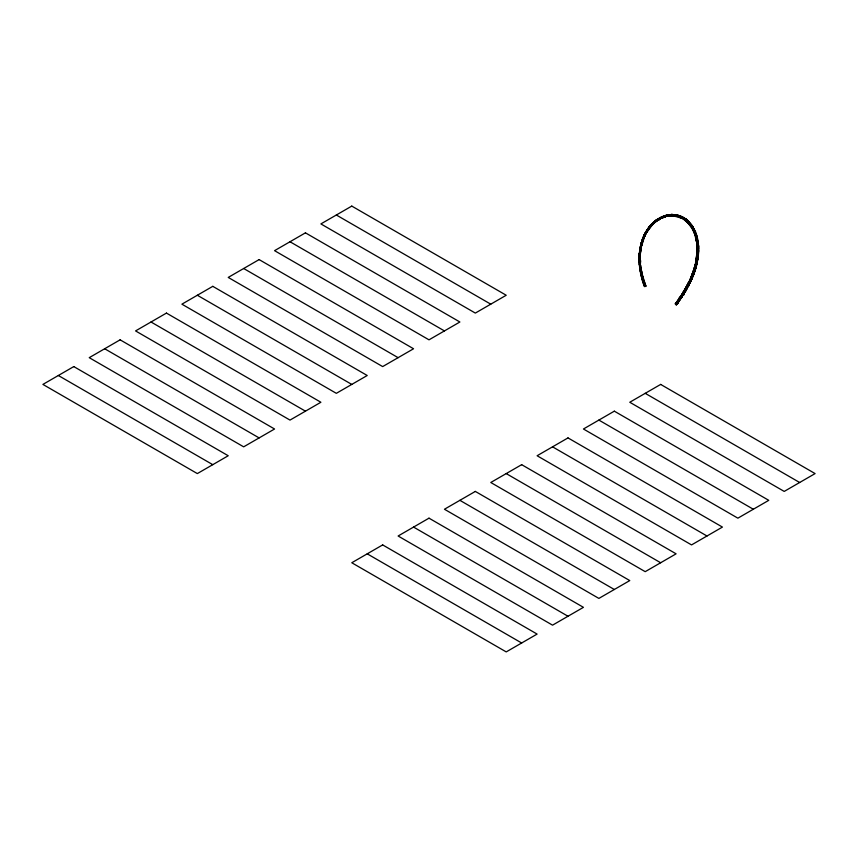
<?xml version="1.0" encoding="UTF-8"?>
<svg xmlns="http://www.w3.org/2000/svg" width="858" height="858" viewBox="0 0 858 858"><rect width="100%" height="100%" fill="white"/><g stroke="black" fill="none" stroke-linecap="round" stroke-linejoin="round"><path stroke-width="1.29" d="M639.671 259.706L640.722 247.276M640.218 258.612L640.336 254.3M697.543 249.045L696.835 240.251M697.715 253.839L697.64 243.951L695.237 233.312A35.757 28.078 -81.1 0 0 694.519 231.317L693.436 228.947M697.854 251.566L697.886 248.445A40.573 29.054 -84.7 0 1 697.962 249.571M697.683 250.718C699.806 251.072 699.088 243.887 697.597 243.865C697.769 247.394 696.878 254.279 697.511 257.561M697.897 250.708L697.908 248.445M697.822 256.874C699.302 245.774 697.447 233.869 690.593 224.817M697.543 249.228L695.506 264.629L696.739 264.8L697.329 262.162L695.838 261.787L694.487 267.342M639.703 260.821L639.682 257.196M698.626 251.877L697.994 255.287L698.165 246.836L697.104 238.899M641.816 244.262L641.205 247.211L644.862 235.639L644.572 236.422M639.671 257.475L639.703 256.36L639.982 257.421M649.828 227.456L655.641 221.718L661.046 218.232L667.095 216.087L674.924 215.594L674.946 214.736L669.851 214.704L664.8 215.776L655.759 220.399M698.24 250.858L697.104 250.686L697.05 251.812M639.896 249.839L640.443 246.225M639.296 264.017C638.062 253.335 641.441 238.792 645.677 232.121M640.518 252.027C640.551 250.053 642.503 242.342 640.465 246.128M688.985 223.917L683.086 218.833L674.206 215.776L674.152 214.897L677.584 215.197M691.591 279.601C688.18 283.043 692.449 274.142 693.146 271.643M694.304 268.919L690.615 278.625M691.934 278.421L691.698 279.365M698.626 251.78L697.286 237.269L692.835 226.63M692.363 227.134L685.188 219.519L679.482 216.613L674.056 215.755L674.131 214.897L675.042 215.015M690.068 279.472C691.484 276.33 688.953 282.421 690.583 278.7M698.659 250.729L697.104 250.708L697.082 247.533M640.347 268.05C637.719 252.177 640.529 251.973 641.773 241.291M639.382 256.317L639.36 258.462M639.982 257.518L639.961 259.738M639.478 254.172C639.017 264.189 640.647 252.456 640.862 248.638M641.28 246.471L640.529 250.718M640.004 256.681L640.518 250.804M639.714 256.081L640.089 251.373M697.865 251.566L697.597 255.255L698.38 255.341L697.146 262.988M698.573 253.013C697.061 254.365 700.342 249.839 697.104 250.718L695.624 264.178L690.669 278.539L691.87 278.979L693.21 275.761M697.05 251.909L696.921 254.054M639.746 255.255L639.778 254.697M698.262 253.024L698.487 253.989M639.489 253.989C639.596 252.166 640.754 255.362 640.057 255.941C638.395 256.392 638.802 252.756 640.315 253.432M640.336 254.215L640.508 252.113M639.403 253.485C640.872 243.865 644.701 230.48 653.582 222.855A39.994 33.387 88.2 0 1 655.051 221.45A39.254 32.561 89.7 0 1 656.66 220.238A38.567 31.8 -88.9 0 1 658.311 219.144A37.934 31.113 -87.6 0 1 660.016 218.168A37.355 30.491 -86.3 0 1 661.765 217.321A36.787 29.955 -85.5 0 1 663.545 216.538M697.704 252.96L696.986 253.035L698.273 253.024M674.131 215.755C676.597 218.05 679.944 214.586 677.681 216.452L680.212 216.881L685.081 219.434C684.266 217.085 680.437 216.055 677.734 215.24M680.297 216.248L680.212 216.881L677.648 216.452L678.592 215.465L680.33 216.034L675.192 215.047M696.9 254.247L696.385 258.601M697.275 257.947L697.79 252.981L697.597 255.255L696.825 255.083L697.49 255.255M698.455 254.376L698.251 256.381M639.521 253.721C642.031 254.054 638.266 250.053 640.561 251.576M639.864 253.582L642.041 241.945M698.358 255.427L697.425 255.212L698.283 255.309M697.608 255.244L697.436 256.66M697.543 255.813L697.479 256.381M682.357 293.822L689.124 281.521M698.101 255.298L697.136 261.433M694.272 269.004L690.636 278.164L691.88 278.582L684.813 292.256L693.521 274.41L696.063 266.345L697.811 256.971M688.877 282.314C683.558 289.661 689.21 289.478 689.65 281.917M698.24 256.478C698.584 261.69 695.366 257.84 697.34 262.13L695.827 261.819L696.374 258.687M640.079 251.383L640.186 250.547M688.298 283.226L688.985 281.821L690.111 282.743L689.049 281.671L689.929 282.454M689.049 281.692L690.132 282.711M689.199 281.37L689.993 279.633M697.447 256.66L696.514 262.248M678.592 215.465L678.474 216.302L672.651 215.444L666.73 216.13M679.386 217.02L680.351 216.044L683.719 217.642L682.657 218.576L677.756 215.605M697.329 257.507L696.835 260.585M697.104 263.17C695.409 267.632 696.246 257.143 696.932 257.486M640.84 249.399L639.993 249.292M696.664 257.872L698.037 258.065L696.75 257.893M640.293 249.732L640.379 249.185M643.221 239.682L641.548 245.56M640.272 247.04C641.033 247.394 640.669 247.093 641.173 243.404M641.484 242.256L640.862 244.659M696.224 259.609L697.157 259.824M694.626 269.53L697.05 259.47M697.736 259.985L697.125 259.738M640.518 248.37L640.658 247.554M640.872 248.541L641.194 246.997M681.22 216.902C682.786 217.685 684.48 217.718 685.842 219.026C688.62 219.734 697.693 234.288 692.599 227.67A34.888 27.788 -79.4 0 0 691.527 225.933A34.631 27.66 -79 0 0 690.336 224.335A34.417 27.553 -78.5 0 0 689.06 222.855A34.256 27.456 -78.2 0 0 687.698 221.471A34.127 27.381 -77.9 0 0 686.261 220.227A34.095 27.349 -78.1 0 0 684.759 219.101L679.515 216.184L681.123 216.87L681.048 217.728L682.121 216.806L681.048 217.728L682.046 216.763L681.198 216.902L688.041 221.804M696.986 259.749L696.642 261.701M697.093 261.615L696.707 263.535M680.351 216.044L679.354 217.01M696.803 260.864L696.696 261.422M641.355 246.45L641.462 245.678M696.524 262.248C696.589 265.755 695.624 269.605 694.058 273.563M690.111 282.464C689.8 285.006 686.539 284.684 688.995 281.81L689.778 281.821L691.162 278.796M689.221 284.524L688.116 283.59L682.764 293.168L675.385 303.861L676.211 304.847L676.812 304.493L676.007 303.496L677.262 301.641M696.664 263.717L695.613 267.943M696.095 264.178L694.798 269.004M641.859 244.08L642.449 242.063M695.484 264.714L695.935 264.478M641.366 244.326L642.631 240.122M695.441 264.897L694.98 266.613M641.194 243.318C641.913 240.69 642.985 245.656 640.851 244.573M695.634 266.066L689.553 282.271L690.304 280.673M693.21 271.471L694.841 266.087C697.104 268.093 697.157 262.677 695.634 264.167M696.278 266.581L694.894 266.152L695.441 264.511M641.409 242.514L642.202 243.007L641.441 242.428M694.937 266.795L694.412 268.565L695.677 268.726L696.278 266.591L694.83 266.119L696.278 266.591M646.911 231.928C645.409 234.888 642.76 236.958 641.805 241.195M644.047 237.505C643.071 240.68 641.752 240.026 642.663 241.377M642.277 242.675C639.907 243.64 643.875 239.339 642.342 240.991M694.465 267.428C694.326 269.23 696.546 269.702 694.261 272.297M695.559 268.125L694.969 270.141M643.071 240.176C644.798 235.982 640.036 242.321 642.91 240.615M642.824 240.873L642.041 240.487M695.195 267.675L694.122 271.096M694.208 268.297L695.656 268.747M688.32 286.175C686.99 284.577 688.052 287.398 689.049 284.835M687.086 285.725C689.746 285.993 685.896 286.54 688.309 283.43M687.977 284.084L689.328 284.116M684.201 219.551C687.215 215.712 687.333 224.528 684.384 218.972C687.633 219.852 680.19 218.769 683.719 217.642M683.74 217.653C683.032 219.863 681.713 216.548 684.448 218.769M641.805 242.728L642.449 240.637M694.358 268.747L695.516 268.543M694.937 270.227L694.326 272.125M694.637 269.53L692.76 274.903M694.819 270.838L693.629 270.602M694.208 272.469L693.543 274.324M642.621 240.122L642.899 239.35M642.889 239.35L647.136 230.652M690.754 281.413L690.154 282.657L694.272 272.973L693.06 272.64M693.993 273.734L693.285 275.6M643.972 235.639L642.685 238.588L643.672 238.567M643.082 238.846L643.886 236.829M686.765 287.709L686.357 286.958L687.451 287.795M692.867 274.657L691.151 278.796M693.511 275.01C690.701 273.294 694.883 276.137 692.234 274.378C695.141 275.086 690.626 278.314 692.374 276.501M687.387 287.88L686.132 287.473L686.4 286.99M692.363 276.49C689.864 276.212 693.875 276.308 691.998 278.26M692.181 276.383L691.258 278.56M643.543 238.846L644.508 236.572L644.09 237.43M686.85 219.798C684.073 222.426 691.14 220.946 685.971 219.916L684.459 218.779M689.017 221.772C687.751 220.442 684.309 220.956 686.979 219.905M687.998 221.793L687.076 221.879L688.341 221.096L687.097 221.9L692.331 228.786M644.465 236.669L643.511 236.583L645.666 232.336L646.439 232.775L652.756 224.324M644.937 233.676L644.948 235.607C646.814 230.77 646.406 232.84 644.283 236.947C643.103 237.065 644.026 235.306 643.597 236.476M643.65 236.325L643.822 235.832M689.757 280.169L691.055 280.469L690.819 281.263M644.079 235.253L643.704 236.229L644.519 236.594M644.798 235.929L644.24 234.974L644.004 235.564M644.122 235.167C645.377 233.891 644.991 234.481 644.283 234.985M644.83 235.853L645.012 235.317M681.284 297.694L685.692 290.841L684.491 290.272L685.435 291.27L686.657 289.189L685.403 288.706L684.298 290.605L685.403 291.28L687.258 288.052M644.916 235.693L644.637 234.255M689.682 280.641L688.953 282.164M689.628 282.121L678.732 300.418M686.325 287.13C683.933 289.725 688.202 289.586 685.306 288.899M645.13 235.071L649.152 228.346M687.537 286.218C688.427 282.647 692.159 279.869 689.821 280.019M689.124 221.89C690.561 222.383 687.655 222.962 688.888 223.219C690.079 224.26 691.773 224.796 690.24 223.101C688.448 223.069 688.802 222.147 689.489 223.337C690.711 224.86 691.72 224.099 692.738 226.48M688.009 284.009L689.199 284.545M644.98 233.601L645.28 233.044M686.615 287.902L688.674 284.062L684.995 290.712M685.928 289.125L686.615 287.902M685.574 291.023L684.555 290.165L681.874 294.444M686.454 289.489L685.242 289.039M686.539 289.393L687.526 287.569M645.731 232.046L646.085 231.424M646.6 232.271L646.128 233.119L645.388 232.69M645.388 232.668L648.24 228.325M649.184 228.496C647.94 230.416 644.787 232.668 647.168 229.687M685.231 290.326L684.877 290.905M681.67 297.329C683.805 292.825 679.053 296.074 680.147 298.187C681.713 299.067 680.287 297.865 682.925 295.388C678.86 293.586 684.877 296.857 683.762 294.026C680.973 294.862 684.684 289.468 684.405 292.964C682.754 297.029 682.571 294.165 681.177 295.699M683.172 292.492L683.59 291.752L684.577 292.642M679.944 298.638L684.995 290.712M647.093 231.628C648.262 230.373 645.313 230.319 647.232 231.403M682.207 295.206L684.062 292.256M682.668 293.286C684.663 294.712 681.81 293.2 683.847 293.897M683.547 291.817L684.491 292.857L683.365 292.138M647.318 231.252C646.396 228.711 652.627 222.898 655.705 220.56M682.282 293.951L681.917 294.541M683.161 292.439L684.18 293.286M647.125 230.652L650.546 225.997M689.092 224.035C692.803 225.171 688.599 222.619 690.197 225.439M680.877 295.967L680.533 296.482M647.264 230.437L648.144 229.107L646.986 230.877M690.24 225.504C692.674 227.316 691.162 224.346 691.226 226.92C691.88 229.258 694.369 226.308 691.902 228.003M691.784 226.244C693.092 224.635 689.188 226.802 691.784 226.244L690.057 224.099M681.831 296.889C680.619 297.404 680.909 294.938 681.606 297.233C681.359 300.461 678.528 296.525 680.63 297.758C681.638 298.134 678.828 296.696 678.699 299.163M680.051 297.447L681.091 298.219C678.914 302.799 676.436 300.257 680.126 297.351M648.198 229.794C656.928 218.565 643.597 233.215 651.254 225.933C650.439 225.536 650.654 225.15 651.201 224.699C652.606 223.305 649.056 225.751 650.836 226.255M646.803 230.459L649.699 226.426M647.168 231.306L647.972 230.041M647.211 229.612L648.187 228.389M678.775 299.045C682.174 301.308 676.758 297.629 680.222 299.539C678.71 300.418 677.327 306.714 675.396 303.85L676.587 302.177M676.211 304.847C678.539 303.035 678.26 301.029 678.528 299.753M681.595 297.233L680.576 296.407M679.836 298.799L676.415 303.732M678.978 301.351L678.399 299.914M678.657 301.823L677.852 302.574M678.614 300.568L677.766 301.801M677.294 303.807L677.841 303.003M676.887 304.397C674.152 303.174 680.222 298.37 678.839 301.222M676.715 303.303L677.23 302.563M677.445 302.263L676.973 301.63M676.512 303.593L676.919 303.003M675.396 303.85L676.007 303.496M678.077 302.37C675.686 301.383 679.032 300.847 677.992 302.37M648.369 227.938L649.388 227.424M648.745 227.445L652.016 223.831L652.638 224.442L651.705 225.246M649.935 227.316L649.506 227.874L648.862 227.316M648.852 227.295L649.313 226.909L649.549 227.853M694.294 229.172L692.867 229.772L693.264 230.598M693.393 228.871L693.307 227.381L692.32 227.434L691.88 227.971L694.508 233.558L696.385 240.68M649.753 226.351L650.525 225.418L651.254 225.954M650.75 226.33L651.64 225.311M650.536 226.008L652.101 224.281A40.637 34.213 86.4 0 1 652.809 223.509A40.573 33.998 87.4 0 1 653.549 222.833L661.786 217.374A36.83 29.933 -85.1 0 1 663.545 216.602A36.347 29.44 -83.9 0 1 665.347 216.023A35.939 29.054 -83.3 0 1 667.192 215.562A35.521 28.625 -81.9 0 1 669.015 215.272A35.199 28.335 -81.2 0 1 670.881 215.101A34.888 28.035 -80.3 0 1 672.693 215.111A34.813 27.949 -79.7 0 1 674.538 215.24A34.277 27.51 -79 0 1 676.34 215.53L681.531 217.246M680.877 296.107L682.013 296.793M693.082 229.494L692.374 228.861M693.854 229.687C692.653 228.829 695.484 229.815 695.602 232.078M652.037 224.603L652.82 224.26M655.491 220.592C654.064 221.836 651.49 223.391 652.155 224.764C653.388 221.096 659.512 217.718 664.038 216.012M653.699 222.533L651.501 224.185L652.016 223.831M647.972 228.689L648.68 229.204L647.715 228.925M653.571 222.855L652.101 224.281L653.764 222.683A39.908 33.248 88.7 0 1 655.115 221.525M651.887 224.442L659.502 218.983L666.58 216.162M653.11 223.799L654.665 222.533M653.238 223.841L653.978 222.876M648.08 229.847C646.16 228.518 649.978 230.148 648.005 228.678M692.814 228.325C693.886 230.427 694.98 233.558 696.342 234.105M653.592 223.348C655.062 222.705 651.973 221.922 653.592 223.348C659.116 219.873 655.576 219.326 655.373 221.375M654.729 222.479C656.638 221.825 653.968 220.206 655.115 222.018M694.154 232.647L695.184 235.553L696.685 235.124L697.264 237.248L698.273 242.653L696.707 242.803L697.104 250.718L698.669 250.708M695.677 233.473C694.058 232.507 695.924 234.609 695.666 232.25M694.787 233.601L696.02 233.183M694.326 229.268C692.159 230.083 695.377 233.044 695.924 234.663M679.15 298.745L680.222 299.517M648.959 227.209L649.935 227.542M655.083 222.029C662.054 217.75 665.711 214.286 655.63 220.495M697.329 242.599C694.969 241.666 695.409 235.349 696.374 234.191M656.413 220.452L661.915 216.849M657.518 220.12C661.207 220.56 659.823 216.195 660.049 218.758M656.702 220.313L658.354 219.208A38.653 31.778 -88.3 0 0 656.713 220.334M677.638 303.292L676.78 302.338L676.201 302.724C679.536 304.59 674.377 301.265 677.498 303.389M657.464 219.294L658.15 219.927L657.571 220.206M677.037 301.523L677.616 301.137L678.335 302.188M657.26 219.337L657.453 220.023M653.539 222.372L653.624 223.337M652.284 224.689L652.509 224.292M658.097 218.801C658.697 219.605 658.386 219.541 657.979 218.908M675.385 303.861L675.997 303.496M642.663 276.179L645.924 286.132L644.358 286.154M644.626 282.636C643.178 294.24 635.392 240.712 641.226 269.594M645.377 284.706C646.825 287.14 642.996 286.69 643.543 283.912M645.334 284.577L643.725 284.448L644.208 285.757M660.467 218.522L659.545 217.964L660.349 218.093M696.406 240.776C699.731 243.983 696.053 239.629 696.825 242.75M654.579 221.321L655.137 221.032M644.948 284.062L643.736 284.427L644.648 284.32M643.5 283.784C642.846 282.003 644.24 280.952 642.181 279.654M644.583 282.507C642.417 281.617 644.755 283.151 643.94 280.577M659.909 218.758L662.279 217.653M643.264 278.346C644.626 280.373 641.419 279.579 642.803 281.681M661.379 217.31L666.344 215.315M643.007 282.303L644.412 281.971L643.618 281.971L645.216 286.336L645.924 286.122L644.508 286.551L645.291 286.486L641.58 274.635M662.129 217.718L661.454 217.492M697.093 242.803L698.273 242.61M697.329 241.634C695.366 241.977 699.624 241.484 697.082 241.902M641.602 277.574L643.092 277.756L641.258 269.766M643.007 280.191L643.875 280.373M678.174 215.969A34.277 27.51 -78.5 0 0 676.34 215.53L674.527 215.251A34.631 27.81 -79.6 0 0 672.693 215.111A34.835 27.971 -79.8 0 0 670.87 215.133A35.178 28.303 -81 0 0 669.015 215.283A35.543 28.646 -82 0 0 667.192 215.583L661.786 217.374A37.473 30.534 -85.8 0 0 660.049 218.232M663.556 217.117C662.054 214.532 666.87 218.018 661.561 217.696M643.05 279.858C644.465 281.96 640.679 274.71 642.149 279.558M663.363 217.181C663.202 215.594 664.178 217.256 667.653 215.916L667.427 215.079L663.137 216.334M661.293 217.095L662.022 216.774L662.194 217.449M664.038 216.935L663.438 217.149M640.551 273.058L641.183 275.901L642.631 276.094M642.46 277.713L641.741 278.078L643.092 277.777M641.559 277.402C640.443 273.134 643.146 278.464 642.127 274.013M664.199 215.959C665.443 214.972 666.58 216.666 664.478 216.784M664.875 215.98L665.572 215.53L666.098 216.323M696.75 243.114L697.018 246.235L698.605 246.128L697.028 246.257L697.071 247.351M697.683 244.058C699.527 243.779 694.723 244.198 698.423 243.854L698.283 242.75M642.106 273.916C639.746 272.93 642.642 274.485 641.655 271.857M665.293 216.077L665.368 216.055A36.24 29.29 -83.1 0 0 663.566 216.656M664.886 215.733L667.427 215.079L666.923 216.141L674.999 215.605L674.914 214.725L666.645 215.304L669.304 214.768L667.438 215.068L667.642 215.926L666.173 216.313M666.494 215.337L667.406 215.969M665.711 216.184C665.54 217.803 664.66 214.575 665.701 216.173M667.149 216.087L667.674 215.991M669.369 214.983C666.505 216.752 675.621 213.696 668.725 215.83L668.575 214.972M640.132 270.828L639.886 269.251L641.162 269.122L641.537 271.332L640.229 271.407L640.54 272.973M640.143 264.178L639.725 261.379L640.604 269.702L641.537 271.332L640.154 270.924M641.452 273.37C640.787 273.809 641.859 272.898 641.838 275.268M668.725 215.83L668.596 214.961L669.337 214.768M671.181 214.607L668.607 214.865M639.296 264.114L639.864 269.165L641.162 269.122M640.154 255.802C639.103 253.689 639.66 273.08 641.537 271.332M673.058 214.597C667.513 214.157 673.101 217.299 673.047 214.597C669.808 212.977 670.699 217.342 671.267 214.597M697.972 248.488C698.616 248.52 698.648 248.337 697.672 248.498M698.155 246.267L697.028 246.257L698.047 246.107A39.951 29.14 -84.4 0 1 698.144 248.445M674.914 214.725L672.286 214.779L672.372 215.648M674.131 214.908C670.752 213.642 673.144 217.053 673.09 214.597M640.626 265.304L640.915 267.589L639.854 267.685M640.883 267.406L641.151 269.155L639.864 269.165L640.54 269.273M639.725 267.599L640.926 267.61M640.261 265.572C640.218 267.546 639.585 267.793 641.795 275.922M674.152 214.897L678.56 215.455M640.207 267.063L640.336 269.315M640.261 265.476C639.06 263.535 640.722 266.001 640.422 263.202M697.307 250.697L698.391 250.697M639.189 262.441L640.39 262.537L640.229 258.794M640.165 264.554L639.36 264.661L640.615 265.219M685.07 219.423L684.18 219.53M640.411 263.02C641.891 256.66 636.293 262.612 640.379 262.559M690.143 224.699L690.368 224.657M639.854 260.382C641.763 255.287 636.808 259.266 639.618 260.403M639.21 262.409L640.368 262.569M694.53 231.37A35.521 28.057 -80.5 0 0 693.618 229.429A35.178 27.917 -80 0 0 692.62 227.638A34.813 27.66 -79.8 0 0 691.484 225.997L692.867 227.928L691.88 227.971M695.548 233.58C695.184 231.66 693.811 229.89 694.09 232.486M694.229 231.574C694.723 230.319 694.873 232.711 693.296 230.673M640.24 258.14L639.382 258.183M639.371 258.644L639.768 260.103L639.124 260.135M640.004 261.776L639.961 259.92M694.487 231.563L694.615 231.328A35.907 28.207 -81.1 0 1 695.302 233.269A36.347 28.346 -81.7 0 1 695.999 235.296A36.958 28.593 -82.3 0 1 696.685 237.398L697.082 238.803M697.415 252.938L698.573 253.046M694.497 233.526L695.044 233.591M695.184 235.553L696.685 235.124L695.173 235.521M697.232 239.414C695.699 239.972 696.524 239.479 697.232 239.436A37.934 28.947 -83 0 1 697.618 241.656L697.651 241.763M672.264 215.637L674.163 215.766M639.253 255.716L639.854 255.673M639.736 253.721L640.207 253.453M639.628 251.255L640.54 251.501M696.921 255.191L697.801 255.266M696.91 257.497C700.021 257.829 695.602 257.303 697.168 257.454M696.825 259.695L697.758 259.877M696.868 259.77L696.235 259.631M697.039 262.087L695.838 261.787L697.329 262.162M674.946 214.736C677.455 215.583 676.297 216.27 675.954 215.176L677.734 215.605M695.656 264.028L696.835 264.393L695.559 264.114M694.701 270.785L693.554 270.452M694.926 271.064L693.661 270.678M693.693 270.442L694.991 270.881M692.921 272.329L694.24 272.887M640.626 271.482L640.379 269.509M691.827 276.662L692.041 276.448M690.636 278.164L691.559 278.475M690.669 278.539L691.88 278.764M641.151 269.155L640.776 269.712M336.336 215.004L490.776 304.172M645.216 393.329L799.656 482.496M290.004 241.752L444.444 330.92M598.884 420.088L753.324 509.244M243.672 268.5L398.112 357.668M552.552 446.836L706.992 536.003M197.34 295.249L351.78 384.416M506.22 473.584L660.66 562.751M151.008 321.997L305.448 411.164M459.888 500.332L614.328 589.5M104.676 348.756L259.116 437.912M413.556 527.08L567.996 616.248M58.344 375.504L212.784 464.671M367.224 553.828L521.664 642.996M639.274 262.494L639.425 260.414M686.582 220.56L684.748 219.101A33.891 27.22 -77.3 0 0 679.858 216.516A34.127 27.392 -78.1 0 0 678.099 215.959A34.181 27.435 -78.5 0 1 683.097 218.082M679.654 297.78L680.619 298.638M639.982 260.092L639.403 260.135M687.419 221.192L689.349 223.166L688.727 222.522M688.095 221.868L688.652 222.458M639.242 258.033L640.218 258.161M688.781 222.587L690.336 224.367A34.577 27.628 -79 0 0 689.038 222.898M691.226 225.708L692.32 227.424M692.406 227.198L692.803 227.842M692.352 227.499L692.728 228.174M693.639 229.322L693.682 229.397A35.328 28.121 -79.6 0 0 692.674 227.595M694.454 231.349L695.28 233.397M643.532 281.617L645.259 286.347L644.358 284.105M645.119 286.197L644.465 284.363M643.092 280.062L644.53 284.513M694.991 233.204L697.071 241.613M644.251 283.73L644.422 284.234M641.58 275.139L643.886 282.657M695.119 233.537L695.87 235.95M695.956 234.749L696.76 237.494M665.025 216.173L664.896 215.744M642.374 278.046L643.715 282.121M642.932 279.89L641.527 274.356M642.32 277.874L641.816 276.072M695.892 236.036L696.814 240.154M642.352 278.046L641.655 275.418M641.773 275.45L640.894 272.168M641.516 274.871L641.902 275.986M641.419 273.37L641.838 275.718M641.516 274.356L640.347 269.315M641.398 273.82L641.001 271.182M641.398 273.198L641.173 272.007M641.13 271.825L641.033 271.278M640.894 271.353L640.347 268.039M640.915 270.538L640.476 268.876M697.039 241.527L697.329 243.844M640.304 267.61L640.111 266.098M640.647 268.801L640.39 266.774M639.971 266.827L639.553 262.655M639.95 266.645L639.768 265.154M697.372 241.742L697.49 242.707M640.068 265.83L639.639 263.953M639.961 264.714L639.682 259.706M639.671 258.033L639.693 260.242M655.019 221.364A39.136 32.55 89.1 0 1 656.627 220.163M658.3 219.08A37.881 31.145 -88.2 0 1 660.006 218.104M679.836 216.527A34.041 27.327 -77.9 0 1 687.73 221.536M687.462 221.278A34.127 27.392 -78.1 0 1 688.835 222.64M690.4 224.292A34.545 27.638 -78.6 0 1 691.58 225.89M695.334 233.258A36.368 28.389 -81.6 0 1 696.02 235.285M696.492 237.43A37.248 28.453 -83 0 1 696.975 239.564M697.779 243.972A38.567 28.904 -83.8 0 0 697.49 241.688A37.934 28.775 -83.3 0 0 697.104 239.511A37.355 28.636 -82.8 0 0 696.61 237.376M665.347 216.023A35.907 29.011 -82.9 0 1 667.181 215.583L676.34 215.53A34.417 27.628 -79 0 0 674.527 215.24M696.117 237.344L697.286 237.269L696.117 237.344M73.788 366.581L42.9 384.416L197.34 473.584L228.228 455.748L73.788 366.581M120.12 339.832L89.232 357.668L243.672 446.836L274.56 429L120.12 339.832M166.452 313.084L135.564 330.92L290.004 420.088L320.892 402.252L166.452 313.084M212.784 286.336L181.896 304.172L336.336 393.329L367.224 375.504L212.784 286.336M259.116 259.588L228.228 277.424L382.668 366.581L413.556 348.756L259.116 259.588M305.448 232.84L274.56 250.665L429 339.832L459.888 321.997L305.448 232.84M351.78 206.092L320.892 223.917L475.332 313.084L506.22 295.249L351.78 206.092M382.668 544.916L351.78 562.751L506.22 651.908L537.108 634.083L382.668 544.916M429 518.168L398.112 536.003L552.552 625.16L583.44 607.335L429 518.168M475.332 491.419L444.444 509.244L598.884 598.412L629.772 580.576L475.332 491.419M521.664 464.671L490.776 482.496L645.216 571.664L676.104 553.828L521.664 464.671M567.996 437.912L537.108 455.748L691.548 544.916L722.436 527.08L567.996 437.912M614.328 411.164L583.44 429L737.88 518.168L768.768 500.332L614.328 411.164M660.66 384.416L629.772 402.252L784.212 491.419L815.1 473.584L660.66 384.416M640.014 253.271L639.382 253.228L640.036 253.271M697.962 246.16A39.114 28.936 -84.1 0 0 697.79 243.908A39.254 29.022 -84.2 0 1 697.972 246.16"/></g></svg>
